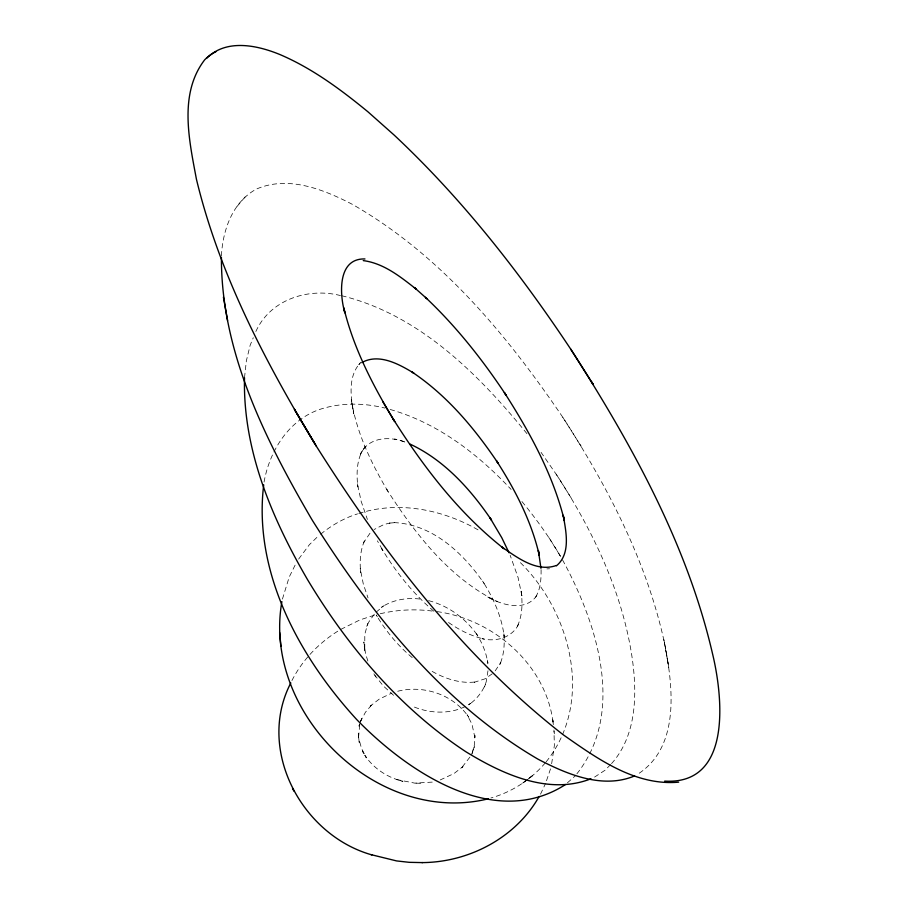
<?xml version="1.0" encoding="UTF-8"?>
<svg xmlns="http://www.w3.org/2000/svg" width="908" height="908" viewBox="0 0 908 908"><rect width="100%" height="100%" fill="white"/><g stroke="black" fill="none" stroke-linecap="round" stroke-linejoin="round"><path stroke-width="0.68" stroke-dasharray="4.54 3.41" d="M541.077 569.611C541.225 579.168 540.623 589.235 535.357 597.532L536.946 595.398C525.301 612.31 501.738 605.034 487.006 596.647L497.482 601.732C449.381 578.09 415.092 533.859 386.865 489.594L388.624 492.545C371.486 463.784 356.504 432.844 351.283 399.497L353.745 413.912C350.749 397.034 347.616 376.321 360.544 362.621L358.785 364.675L360.771 363.314M244.513 377.705L246.363 360.805L250.177 345.188L253.275 337.731M487.982 670.751L486.211 681.76L484.486 686.97L485.621 683.781C482.182 692.339 476.189 699.75 468.551 704.914L470.548 703.428L467.336 705.323M221.416 255.931C222.721 230.099 232.471 201.973 256.533 189.012C288.449 175.221 323.736 189.488 352.508 204.425L354.597 205.628C441.356 255.988 507.175 335.211 562.767 417.26L564.413 419.78C608.757 488.81 647.495 563.289 664.713 644.078C673.1 687.118 680.364 747.625 636.996 774.672M359.681 724.913L358.581 737.307L358.32 733.709L359.182 742.245L358.32 733.709M282.433 599.087L289.187 577.102L295.94 563.448M551.644 763.741L554.357 745.593L553.959 730.009M472.024 753.549L474.339 745.15L474.861 735.23L475.247 739.044L471.933 724.085L467.109 714.778L468.755 717.286C453.296 693.962 421.902 684.076 395.411 691.885M264.058 482.069C269.676 450.141 289.72 418.463 322.068 408.668C342.452 402.55 364.46 402.925 384.981 408.101M473.216 750.008L474.351 746.592L471.627 754.741M550.509 768.872L545.992 782.197M360.215 722.552L361.872 717.763L360.635 721.293L365.436 712.235L372.405 704.075L370.192 706.129L379.204 699.126L391.916 693.054M291.933 680.535C302.534 659.617 319.639 642.183 339.626 630.05M540.521 794.182L545.572 783.434M360.453 454.034L365.164 446.588L360.453 454.034L361.963 451.492C356.379 462.433 356.594 475.111 357.82 487.017L357.253 482.852L361.1 501.148L367.411 519.444M469.901 757.124L460.98 768.622L463.023 766.522L454.068 773.503L440.255 779.938M255.863 331.511C270.119 299.651 308.141 287.291 340.455 295.565M298.641 559.09L309.367 544.709L318.56 535.788M369.976 533.234L363.461 542.905L364.846 539.942C360.249 550.066 359.489 561.53 360.703 572.471L360.204 568.51L363.325 584.094L368.035 597.929M576.886 773.82C626.497 711.123 596.057 620.754 561.746 558.465M374.3 614.205L368.739 622.105L366.491 627.076L367.74 623.694L364.789 634.295L364.766 651.547L363.847 642.001L365.595 653.862L368.228 662.148M495.201 670.864L500.83 662.409L499.536 665.246C504.156 655.065 504.859 643.67 503.724 632.683L504.269 636.951C501.818 616.873 493.441 597.975 482.557 581.075L484.202 583.594C463.568 553.483 432.628 524.154 394.174 522.633L396.024 522.554L387.92 523.246L389.997 523.053L384.095 524.438L374.119 529.512M545.345 762.811C531.18 779.461 512.01 792.048 490.933 797.973M546.151 761.823C594.808 701.419 570.689 610.312 518.105 560.418M245.081 196.934L236.455 207.172M363.643 448.983C373.097 436.839 390.622 436.93 403.958 441.594L402.131 441.016L404.73 442.026M610.619 764.57L605.069 770.222L593.469 777.793M611.538 763.628C636.826 735.253 637.268 693.61 632.172 657.971C622.525 592.595 593.321 531.782 557.841 476.666L541.066 452.354M376.162 612.151L383.516 605.886L381.428 607.327C393.277 599.382 408.26 597.158 422.186 599.359M492.215 673.827L485.054 678.821L474.305 682.26L476.246 681.851C460.095 684.087 443.91 678.355 430.142 670.24M567.432 782.81L575.229 775.886M320.615 534.233C331.579 525.346 344.03 518.082 357.536 513.883M523.428 782.537L527.548 779.416M528.581 778.633L533.734 774.728L521.487 783.99M340.818 629.38L359.954 619.903L375.242 614.932M465.202 706.583C448.734 714.573 429.007 713.404 412.448 706.288M358.83 513.485C399.021 500.49 443.728 509.729 479.515 530.715M380.248 613.751C397.511 609.631 415.558 608.837 433.139 611.163M432.253 782.106L414.82 783.139L396.399 779.495L402.948 781.357C387.705 777.611 373.574 768.588 364.914 755.354M546.9 568.885L549.544 568.771M420.552 783.298L414.82 783.139M437.032 611.595C493.929 619.506 546.434 665.008 553.21 723.506M341.771 295.747C418.872 314.554 478.448 373.96 526.958 433.672M390.179 409.485C437.497 422.89 477.949 453.966 511.113 489.446M396.739 439.597L394.617 439.018L403.958 441.594M428.553 600.642C448.79 605.772 466.587 619.063 478.107 636.372L476.462 633.852C482.137 642.694 486.245 652.614 487.834 663.033L487.403 659.151L487.857 663.816M448.529 622.479C459.323 630.061 471.32 636.145 484.225 639.096L482.193 638.687C495.734 642.183 512.067 637.677 518.502 624.409L517.095 626.826C522.509 615.84 522.69 603.128 521.158 591.199L521.907 595.773L518.071 577.488L510.16 555.31M393.573 695.301L383.187 685.824L374.993 675.438M412.232 657.619C397.908 645.713 385.889 631.151 376.366 615.17M433.865 611.232C413.072 593.56 395.82 571.972 381.735 548.67L383.437 551.531L377.387 540.827M521.952 501.556C536.106 518.74 549.147 536.855 560.372 556.093M562.767 417.26L581.177 446.35L579.315 443.388M556.195 474.146L571.359 498.288L569.543 495.393M559.317 554.413L560.486 556.298M548.863 537.581L560.361 556.082M373.903 673.85L375.753 676.948M376.252 615.022L377.365 616.884M363.926 753.651L362.349 750.984L366.389 757.874L361.6 748.612L358.842 738.76M553.324 724.641L552.62 718.296L553.029 722.019M554.062 731.235L554.345 733.823M359.795 723.699L358.978 726.139L359.806 723.744M667.925 662.465L663.816 639.255L668.776 667.312L667.925 662.465"/><path stroke-width="1.36" d="M221.416 257.339C221.053 351.146 264.796 438.643 310.911 517.9L312.67 520.84C371.031 613.456 442.117 703.087 537.876 759.099L539.761 760.098C568.204 774.74 602.991 789.154 634.59 775.931M488.334 798.79C377.251 826.235 262.128 712.905 281.889 601.652M244.513 377.705C242.674 449.721 272.003 518.582 307.596 579.735C347.923 646.893 400.087 708.467 465.918 751.779C502.226 773.979 548.296 795.521 590.96 778.78M263.695 484.861C253.082 572.392 299.356 656.938 356.799 719.647C407.056 771.255 493.929 830.684 565.491 784.546M290.821 682.918C256.011 749.77 301.842 835.246 371.894 854.893M539.148 796.452C515.971 837.619 469.198 862.237 422.47 862.6L421.97 862.589M206.684 58.214C226.376 38.624 257.055 45.139 280.016 54.582C312.42 68.429 340.931 89.642 368.012 111.866L394.151 135.076C461.843 198.477 519.41 271.946 570.655 349.047L572.29 351.555C632.116 445.181 687.277 544.664 712.53 653.737C722.881 696.663 732.359 785.102 664.679 781.107M556.456 565.798C571.019 553.698 566.024 531.52 563.21 515.267L564.379 520.602C553.006 474.475 529.818 432.265 504.349 392.528L505.983 395.048C482.625 359.806 456.225 326.369 425.398 297.325L426.964 298.755L414.366 287.541L416.329 289.243C400.576 276.872 383.789 263.263 363.257 260.607M361.759 362.632C378.829 352.951 398.941 364.108 413.832 373.143L412.153 372.11C447.201 395.559 474.748 428.542 498.106 463.273L496.46 460.753C515.222 489.923 531.52 521.328 539.284 555.344L538.376 550.532L540.952 568.294M556.241 565.525C536.435 572.449 517.344 557.523 501.818 547.036L503.997 548.704C458.778 513.224 423.355 466.86 392.88 418.531M364.959 258.95C337.299 258.133 339.558 294.464 344.847 312.874L343.826 307.914C353.609 348.536 373.165 386.048 394.708 421.573L382.858 401.779M678.707 782.151C635.441 786.078 597.498 758.77 563.845 735.219L561.666 733.55C461.843 655.281 383.744 552.87 316.381 446.271L314.554 443.229C264.625 360.658 219.157 273.569 196.423 179.194C189.227 140.445 178.524 93.876 204.697 59.792A44.481 39.237 6.6 0 1 216.036 51.608M422.47 862.6L409.236 862.328L396.592 860.92L371.111 854.655M409.951 444.057C444.296 460.061 470.582 489.276 491.534 520.159L489.889 517.639L501.761 537.672L509.048 552.802M570.655 349.047L593.299 384.583L591.369 381.519M316.381 446.271L294.408 409.338L314.554 443.229M292.501 788.587L294.09 791.265M223.413 297.098L227.567 320.479M279.641 632.501L280.935 646.337"/></g></svg>
